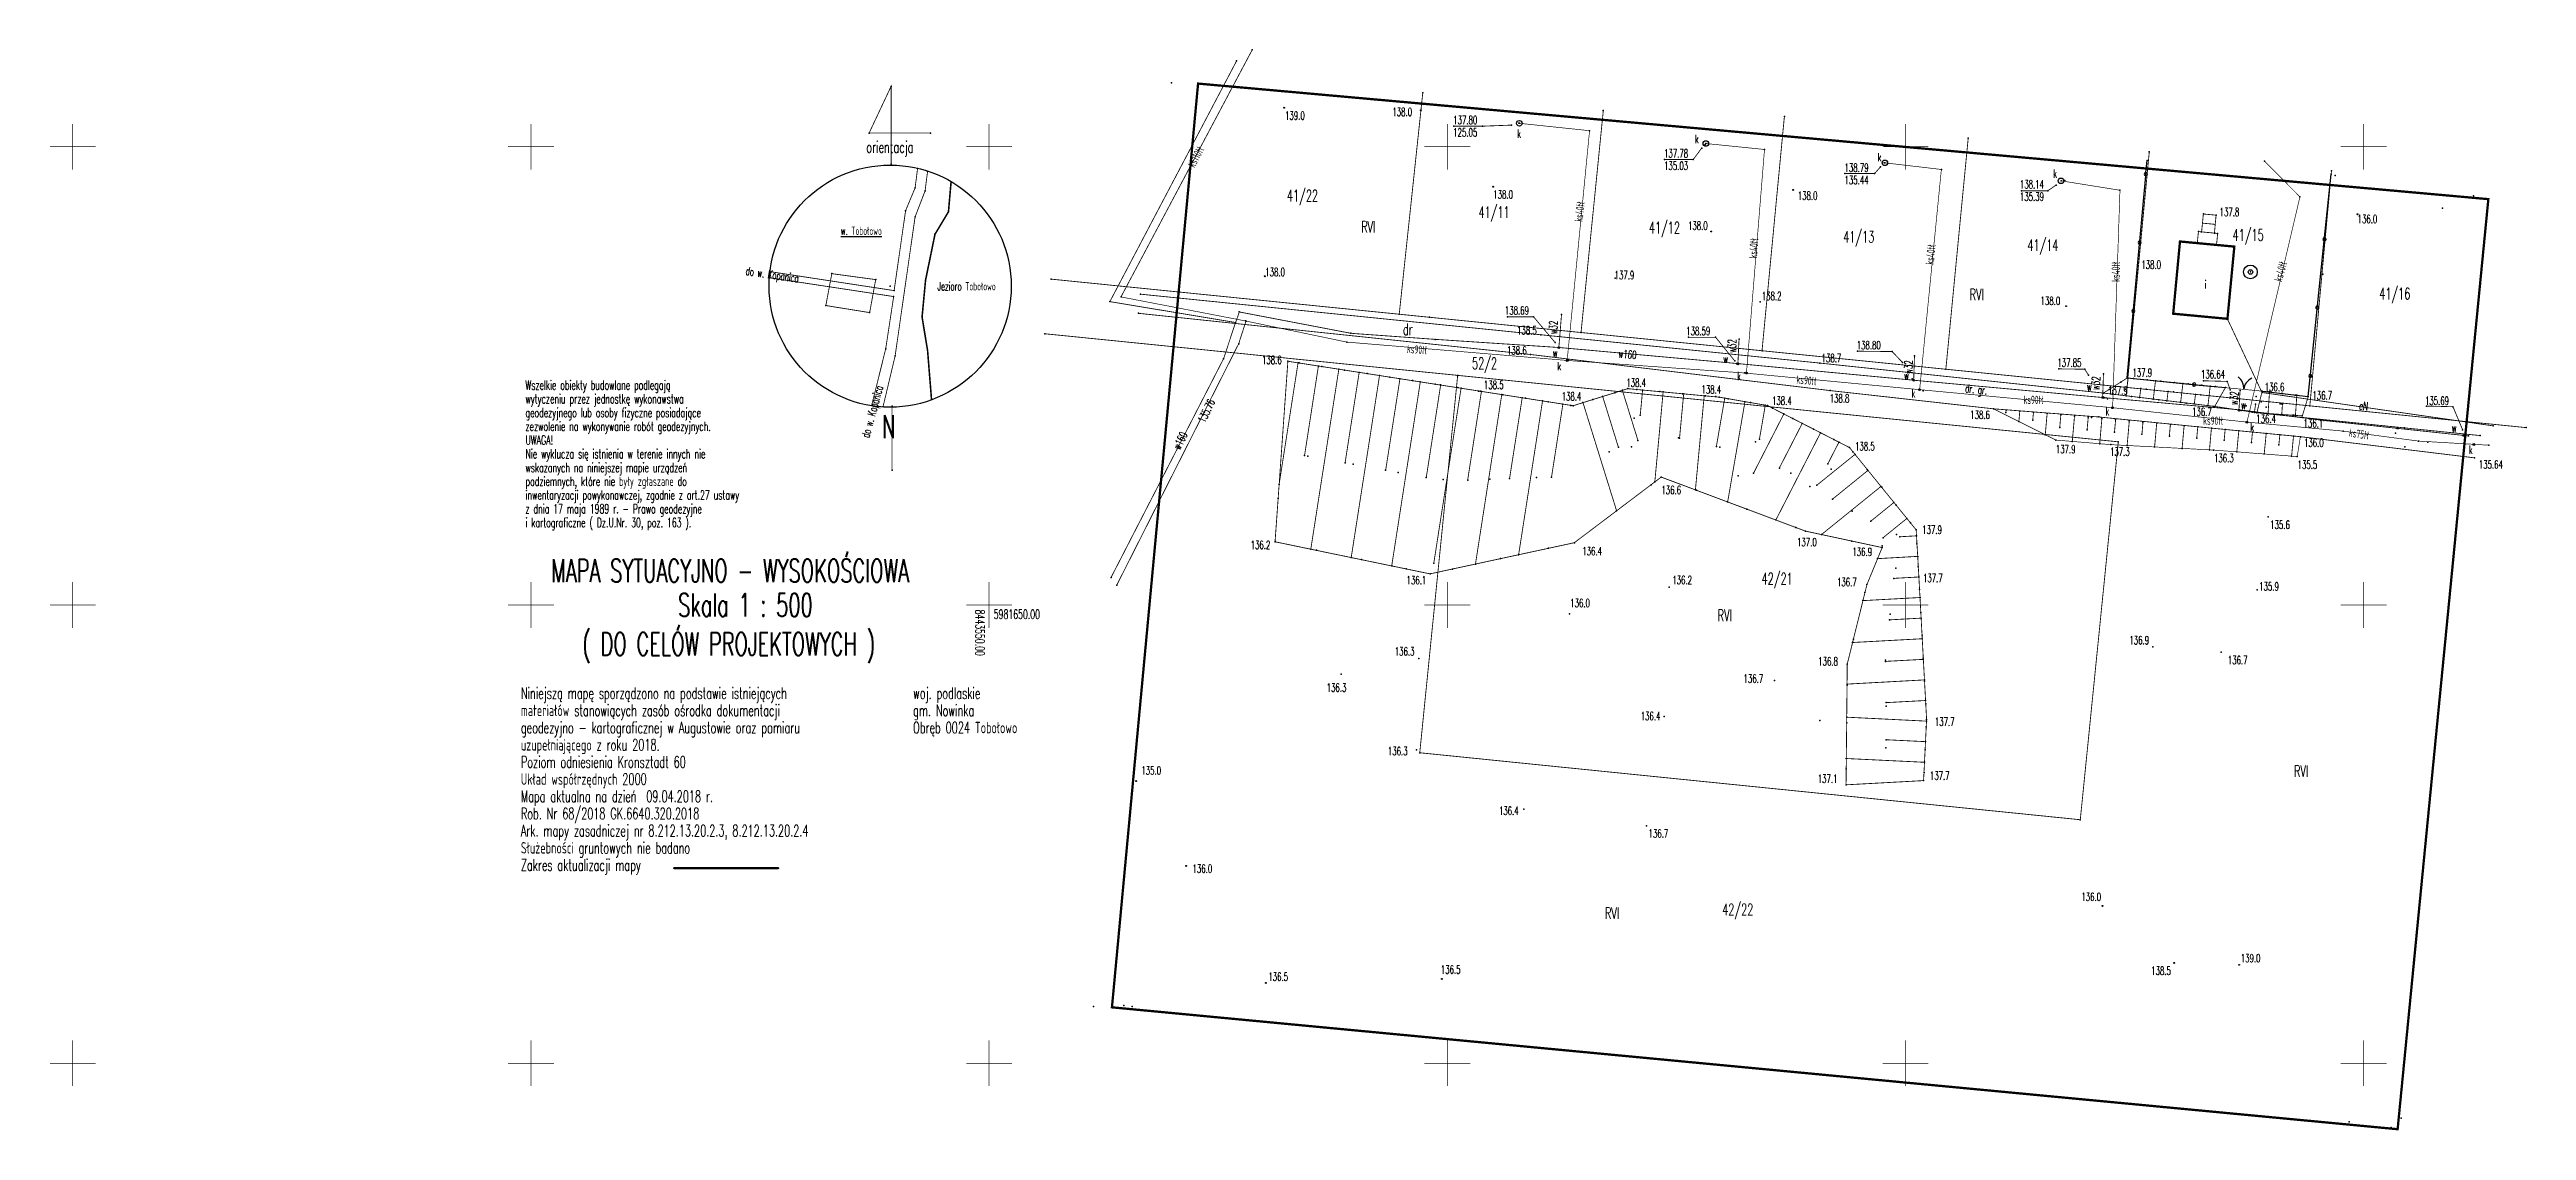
# Model space of a CAD drawing. Extents: x 8443447 to 8443718, y 5981593 to 5981711.
import ezdxf

# ---------------------------------------------------------------- set-up
doc = ezdxf.new("R2010")
doc.units = 0
doc.header["$MEASUREMENT"] = 0
for name, pattern in [('GAG', [2.5, 1.5, -0.5, 0, -0.5]), ('GUZ', [1.5, 1, -0.5]), ('WRU', [1.5, 1, -0.5]), ('WSQ', [1.75, 1.25, -0.5])]:
    doc.linetypes.add(name, pattern=pattern)
doc.layers.get('0').update_dxf_attribs({"linetype": 'CONTINUOUS'})
for name, color, linetype in [('budynek', 7, 'CONTINUOUS'), ('droga', 7, 'WRU'), ('DZIALKI', 96, 'CONTINUOUS'), ('kanalizacja', 36, 'CONTINUOUS'), ('nr_dzialki', 96, 'CONTINUOUS'), ('ogrodzenie', 7, 'CONTINUOUS'), ('opis_mapy', 7, 'CONTINUOUS'), ('opisy', 7, 'CONTINUOUS'), ('pikiety_m_zas', 7, 'CONTINUOUS'), ('prad', 1, 'CONTINUOUS'), ('ramka', 7, 'CONTINUOUS'), ('schodki', 7, 'CONTINUOUS'), ('siatka', 1, 'CONTINUOUS'), ('skarpa', 7, 'WSQ'), ('studnie', 7, 'CONTINUOUS'), ('uzytki', 96, 'GUZ'), ('woda', 5, 'CONTINUOUS'), ('wys_pomiar', 7, 'CONTINUOUS'), ('zakres', 1, 'GAG')]:
    doc.layers.add(name, color=color, linetype=linetype)
doc.styles.get("Standard").update_dxf_attribs({"font": 'simplex.shx', "width": 0.85})

# ---------------------------------------------------------------- blocks, each defined once
blk = doc.blocks.new('WLZ')
at = {"color": 0, "linetype": 'Continuous'}
blk.add_circle((0, 0), 0.6, dxfattribs=at)
blk = doc.blocks.new('RTPW01')
at = {"color": 0, "linetype": 'Continuous'}
blk.add_circle((0, 0), 0.1, dxfattribs=at)
blk = doc.blocks.new('UAR')
at = {"color": 0, "linetype": 'Continuous'}
blk.add_circle((0, 0), 0.2, dxfattribs=at)
blk = doc.blocks.new('WSP')
at = {"color": 0, "linetype": 'Continuous'}
blk.add_circle((0, 0), 0.1, dxfattribs=at)
blk = doc.blocks.new('STD')
at = {"color": 0, "linetype": 'Continuous'}
for radius in [1.5, 0.5]:
    blk.add_circle((0, 0), radius, dxfattribs=at)
blk = doc.blocks.new('KTOK02_500')
at = {"color": 0, "linetype": 'Continuous'}
for centre, start, end in [((-3, 0), 0, 60.0184), ((3, 0), 119.9816, 180)]:
    blk.add_arc(centre, 3, start, end, dxfattribs=at)

msp = doc.modelspace()

# ---------------------------------------------------------------- linework, layer by layer
for p in [(8443578.7, 5981710.57), (8443577.01, 5981709.39), (8443539.3, 5981706.6), (8443569.9, 5981707), (8443572.8, 5981706.9), (8443597.32, 5981705.88), (8443582.19, 5981704.27), (8443597.12, 5981703.99), (8443600.71, 5981702.25), (8443603.83, 5981702.25), (8443607, 5981702.37), (8443607.81, 5981702.57), (8443615.52, 5981701.76), (8443617.02, 5981703.95), (8443636.78, 5981703.3), (8443536.9, 5981701.5), (8443543.6, 5981701.5), (8443627.76, 5981699.87), (8443628.15, 5981700.27), (8443634.61, 5981699.71), (8443656.84, 5981700.94), (8443676.6, 5981699.46), (8443539.3, 5981698.1), (8443542.19, 5981697.64), (8443543.28, 5981697.32), (8443623.7, 5981698.62), (8443626.84, 5981698.62), (8443643.39, 5981697.08), (8443646.63, 5981697.08), (8443647.28, 5981697.83), (8443647.66, 5981698.26), (8443653.91, 5981697.53), (8443676.36, 5981698.5), (8443689.19, 5981698.43), (8443696.44, 5981697), (8443696.48, 5981697.38), (8443696.87, 5981696.88), (8443541.92, 5981695.52), (8443543.01, 5981695.19), (8443545.84, 5981696.12), (8443605, 5981695.64), (8443637.75, 5981695.3), (8443662.67, 5981695.2), (8443665.52, 5981695.2), (8443666.44, 5981695.83), (8443667.4, 5981696.33), (8443673.4, 5981695.26), (8443693.04, 5981694.54), (8443703.9, 5981695.2), (8443711.98, 5981694.65), (8443713.6, 5981694.29), (8443540.88, 5981693.02), (8443541.92, 5981692.36), (8443545.56, 5981692.91), (8443682.5, 5981692.67), (8443683.89, 5981692.54), (8443708.6, 5981693.3), (8443544.09, 5981690.46), (8443628.8, 5981690.76), (8443679.95, 5981689.67), (8443680.23, 5981689.64), (8443681.7, 5981689.5), (8443681.84, 5981689.49), (8443681.96, 5981690.75), (8443682.31, 5981690.71), (8443683.71, 5981690.58), (8443683.94, 5981689.29), (8443684.03, 5981690.55), (8443684.06, 5981690.55), (8443685.88, 5981689.11), (8443526.02, 5981685.72), (8443526.08, 5981686.38), (8443532.83, 5981686.16), (8443556.78, 5981685.56), (8443580.07, 5981685.88), (8443618.31, 5981685.66, 137.91), (8443675.38, 5981687.39, 137.96), (8443695.55, 5981686.09), (8443537.62, 5981685.51), (8443539.2, 5981684.8), (8443539.58, 5981683.66), (8443539.63, 5981684.31), (8443543.06, 5981685.45), (8443563.16, 5981683.11), (8443563.18, 5981683.12), (8443564.39, 5981683.63), (8443564.39, 5981683.62), (8443566.52, 5981683.92), (8443634.13, 5981683.08, 138.2), (8443532.18, 5981682.68), (8443536.96, 5981681.91), (8443542.68, 5981681.42), (8443566.31, 5981681.83), (8443576.89, 5981680.83), (8443576.9, 5981680.83), (8443577.3, 5981681.98), (8443577.96, 5981681), (8443578.03, 5981680.99), (8443594.75, 5981681.74), (8443598.05, 5981681.4), (8443606.57, 5981681.44), (8443609.42, 5981681.44), (8443612.46, 5981681.7), (8443667.52, 5981682.61), (8443679.21, 5981681.79), (8443685.13, 5981681.23), (8443685.15, 5981681.17), (8443538.71, 5981677.94), (8443543.28, 5981677.78), (8443556.09, 5981679.6), (8443577.23, 5981678.51), (8443589.04, 5981678.69), (8443589.48, 5981679.65), (8443598.67, 5981678.99), (8443610.21, 5981679.49, 138.47), (8443611.77, 5981678.63), (8443612.2, 5981678.1), (8443612.2, 5981678.1), (8443614.59, 5981679.74), (8443626.32, 5981679.22), (8443629.28, 5981679.22), (8443631.83, 5981679), (8443634.34, 5981677.75), (8443644.75, 5981677.7), (8443648.54, 5981677.66), (8443539.74, 5981677.18), (8443575.58, 5981676.87), (8443582.6, 5981676.6), (8443582.6, 5981676.6, 138.62), (8443583.71, 5981676.43), (8443583.84, 5981676.41), (8443585.93, 5981676.08), (8443586.31, 5981676.02), (8443588.16, 5981675.74), (8443588.78, 5981675.64), (8443590.38, 5981675.39), (8443591.25, 5981675.25), (8443592.6, 5981675.04), (8443593.72, 5981674.87), (8443601.12, 5981675.06), (8443601.13, 5981675.06), (8443609.07, 5981677.34, 138.59), (8443613.08, 5981676.72), (8443613.19, 5981676.68), (8443631.36, 5981676.64), (8443631.55, 5981676.36), (8443631.63, 5981676.36), (8443632.41, 5981675.32), (8443632.64, 5981675.31), (8443640.66, 5981676.4, 138.72), (8443649.66, 5981676.48), (8443650.98, 5981677.21), (8443654.4, 5981675.73), (8443666.72, 5981675.77), (8443669.55, 5981675.73), (8443669.98, 5981675.08), (8443671.6, 5981675.22), (8443674.2, 5981674.78, 137.9), (8443674.3, 5981674.77, 137.78), (8443674.86, 5981674.71, 137.72), (8443543.71, 5981672.44), (8443594.83, 5981674.7), (8443596.19, 5981674.49), (8443597.05, 5981674.35), (8443598.66, 5981674.1), (8443599.27, 5981674.01), (8443601.13, 5981673.72), (8443601.5, 5981673.66), (8443603.41, 5981673.33, 138.52), (8443603.6, 5981673.33), (8443603.72, 5981673.31), (8443605.94, 5981672.97), (8443606.07, 5981672.95), (8443608.17, 5981672.62), (8443608.54, 5981672.56), (8443610.39, 5981672.28), (8443611.01, 5981672.18), (8443614.8, 5981672.09, 138.39), (8443615.87, 5981672.42, 138.39), (8443616.95, 5981672.76, 138.39), (8443618.26, 5981673.17, 138.38), (8443619.1, 5981673.43, 138.38), (8443619.69, 5981673.61, 138.38), (8443620.69, 5981673.52), (8443621.31, 5981673.46), (8443623.18, 5981673.29), (8443623.55, 5981673.25), (8443625.67, 5981673.05), (8443625.79, 5981673.04), (8443628.03, 5981672.83), (8443628.16, 5981672.82), (8443629.29, 5981672.74, 138.36), (8443629.67, 5981672.68), (8443630.27, 5981672.58), (8443630.64, 5981672.51), (8443632.48, 5981672.19), (8443633.1, 5981672.09), (8443641.78, 5981673.4, 138.79), (8443650.71, 5981674.69), (8443651.94, 5981673.38), (8443671.51, 5981672.63), (8443671.6, 5981673.13, 137.87), (8443671.76, 5981672.62), (8443672.23, 5981673.53, 137.78), (8443672.56, 5981673.01, 137.68), (8443672.57, 5981673.01, 137.68), (8443672.62, 5981673.41, 137.73), (8443673.5, 5981674.33, 137.79), (8443673.99, 5981673.56, 137.64), (8443674.06, 5981672.83, 137.54), (8443674.17, 5981673.74), (8443674.67, 5981672.76, 137.48), (8443675.55, 5981672.65, 137.39), (8443675.67, 5981673.64, 137.5), (8443676.26, 5981673.57, 137.44), (8443676.36, 5981674.57, 137.54), (8443677.04, 5981672.47, 137.25), (8443677.28, 5981674.47, 137.43), (8443677.65, 5981672.4, 137.19), (8443677.85, 5981674.42, 137.36), (8443678.53, 5981672.29, 137.11), (8443678.65, 5981673.31, 137.18), (8443679.24, 5981673.25, 137.12), (8443679.34, 5981674.27, 137.19), (8443680.02, 5981672.12, 136.97), (8443680.27, 5981674.18, 137.08), (8443680.63, 5981672.04, 136.91), (8443680.83, 5981674.12, 137.01), (8443681.64, 5981672.98, 136.86), (8443682.22, 5981672.92, 136.8), (8443682.33, 5981673.98, 136.83), (8443682.53, 5981674.47), (8443683.25, 5981673.89, 136.72), (8443683.82, 5981673.83, 136.66), (8443684.9, 5981673.72, 136.63), (8443685.11, 5981674.4), (8443685.43, 5981673.49), (8443686.5, 5981673.41), (8443688.28, 5981672.76, 136.5), (8443688.82, 5981672.18, 136.41), (8443688.9, 5981673.19), (8443688.92, 5981673.34, 136.6), (8443689.55, 5981673.27, 136.51), (8443689.67, 5981673.25, 136.51), (8443689.72, 5981673.25, 136.51), (8443691.04, 5981673.09, 136.53), (8443691.15, 5981673.07, 136.53), (8443692.53, 5981672.91, 136.55), (8443692.64, 5981672.89, 136.55), (8443692.7, 5981672.89, 136.55), (8443693.94, 5981672.74, 136.66), (8443537.18, 5981671.79), (8443538.43, 5981671.68), (8443539.4, 5981671.7), (8443612.61, 5981671.93), (8443613.48, 5981671.79), (8443613.73, 5981671.75, 138.4), (8443620.4, 5981670.38, 136.53), (8443621.05, 5981670.71, 136.54), (8443634.7, 5981671.81), (8443634.92, 5981671.77, 138.44), (8443635.5, 5981671.48, 138.44), (8443636.72, 5981670.85, 138.45), (8443637.72, 5981670.34, 138.46), (8443638.73, 5981669.82, 138.47), (8443659.6, 5981671.41, 138.59), (8443660.95, 5981671.01, 138.36), (8443660.97, 5981671.28), (8443662.37, 5981670.02, 138.21), (8443662.47, 5981671.15), (8443663.88, 5981670.16, 138.06), (8443663.96, 5981671.02), (8443665.45, 5981670.89), (8443666.83, 5981669.37, 137.76), (8443666.95, 5981670.76), (8443668.44, 5981670.62), (8443669.94, 5981670.49), (8443670.29, 5981670.46), (8443671.09, 5981670.52, 137.85), (8443671.43, 5981670.36), (8443672.93, 5981670.23), (8443674.42, 5981670.09), (8443675.91, 5981669.96), (8443677.41, 5981669.83), (8443678.9, 5981669.7), (8443680.4, 5981669.56), (8443681.51, 5981671.94, 136.82), (8443681.89, 5981669.43), (8443683, 5981671.76, 136.68), (8443683.61, 5981671.68, 136.62), (8443683.74, 5981671.67, 136.71), (8443686.38, 5981671.3), (8443686.39, 5981671.32), (8443686.46, 5981671.3), (8443686.63, 5981671.24, 136.57), (8443687.18, 5981671.74, 136.48), (8443687.81, 5981671.06, 136.35), (8443688.07, 5981671.02, 136.32), (8443688.2, 5981671.91, 136.41), (8443688.34, 5981670.98, 136.39), (8443689.35, 5981671.6, 136.32), (8443689.38, 5981670.91, 136.24), (8443689.56, 5981670.9, 136.23), (8443690.9, 5981671.95, 136.34), (8443691.02, 5981671.94, 136.34), (8443691.06, 5981670.8, 136.14), (8443691.13, 5981671.93, 136.34), (8443692.26, 5981670.71, 136.08), (8443692.38, 5981670.71, 136.07), (8443692.55, 5981670.69, 136.06), (8443693.3, 5981670.64, 136.12), (8443694.12, 5981671.74), (8443695.63, 5981670.14), (8443704.44, 5981669.33), (8443706.84, 5981671.71), (8443709.74, 5981671.64), (8443714.12, 5981669.55), (8443717.71, 5981669.36), (8443617.65, 5981666.72, 137.46), (8443618.66, 5981667.24, 137.47), (8443620.1, 5981667.25, 137.37), (8443620.8, 5981667.96, 137.43), (8443625.22, 5981668.24, 136.64), (8443625.34, 5981668.21, 136.65), (8443629.36, 5981667.31, 136.73), (8443629.72, 5981667.21, 136.74), (8443633.61, 5981667.79, 137.84), (8443634.06, 5981668.11, 136.83), (8443639.95, 5981669.2, 138.47), (8443640.73, 5981668.8, 138.48), (8443642.17, 5981668.06, 138.49), (8443642.73, 5981667.77, 138.49), (8443643.89, 5981667.18, 138.5), (8443644.25, 5981666.73, 138.47), (8443665.25, 5981668.58, 137.91), (8443666.42, 5981668, 137.89), (8443668.2, 5981667.85, 137.63), (8443669.81, 5981669.11, 137.49), (8443671.19, 5981667.6, 137.36), (8443672.42, 5981667.5, 137.35), (8443672.8, 5981668.85, 137.22), (8443673.22, 5981667.81), (8443674.18, 5981667.4, 137.09), (8443675.8, 5981668.64, 136.95), (8443677.18, 5981667.25, 136.81), (8443678.79, 5981668.43, 136.68), (8443680.18, 5981667.09, 136.54), (8443681.78, 5981668.22, 136.4), (8443683.17, 5981666.93, 136.27), (8443683.38, 5981669.3), (8443683.41, 5981669.3, 136.66), (8443683.62, 5981666.91, 136.33), (8443684.77, 5981667.99, 136.3), (8443684.88, 5981669.16, 136.47), (8443686.15, 5981666.71, 136), (8443686.37, 5981669.01, 136.37), (8443687.75, 5981667.73, 136.07), (8443687.86, 5981668.87, 136.27), (8443689.36, 5981668.73, 136.17), (8443690.74, 5981667.47, 135.84), (8443690.85, 5981668.58, 136.07), (8443692.34, 5981668.44, 135.98), (8443693.09, 5981668.37, 136.03), (8443697.75, 5981668.98), (8443703.47, 5981668.75), (8443703.64, 5981669.26), (8443703.76, 5981669.26), (8443704.48, 5981667.28), (8443705.99, 5981667.89), (8443707, 5981667.78), (8443710.79, 5981669.13), (8443711.44, 5981668.45), (8443712.71, 5981668.49), (8443713.65, 5981667.44), (8443539.4, 5981664.7), (8443584.42, 5981666.32), (8443584.78, 5981666.25), (8443588.84, 5981665.51), (8443589.71, 5981665.36), (8443593.27, 5981664.71), (8443594.63, 5981664.47), (8443597.7, 5981663.91), (8443609.72, 5981663.91, 136.32), (8443611.37, 5981663.96, 136.35), (8443623.34, 5981663.96, 136.61), (8443631.72, 5981664.1, 136.8), (8443633.42, 5981664.4, 137.39), (8443636.23, 5981664.95, 137.66), (8443637.49, 5981664.39, 137.68), (8443641.53, 5981665.42, 138.1), (8443641.9, 5981664.83, 138.05), (8443644.49, 5981666.44, 138.44), (8443645.82, 5981664.79, 138.33), (8443645.9, 5981664.69, 138.32), (8443689.14, 5981666.48, 135.74), (8443692.13, 5981666.24, 135.48), (8443692.74, 5981666.2, 135.52), (8443712.1, 5981666.06), (8443581.54, 5981661.64), (8443581.64, 5981663.14), (8443599.56, 5981663.68), (8443602.22, 5981663.64, 136.19), (8443604.63, 5981663.72, 136.23), (8443606.79, 5981663.8, 136.27), (8443622.23, 5981663.13, 136.59), (8443622.64, 5981663.43, 136.59), (8443627.07, 5981662.56, 136.7), (8443627.19, 5981662.52, 136.7), (8443630.59, 5981661.25, 136.78), (8443639.54, 5981662.92, 137.64), (8443640.32, 5981663.07, 137.71), (8443642.03, 5981661.55, 137.64), (8443647.32, 5981662.94, 138.19), (8443647.4, 5981662.85, 138.19), (8443648.73, 5981661.19, 138.07), (8443618.47, 5981660.29, 136.51), (8443632.67, 5981660.47, 136.83), (8443635.85, 5981659.28, 136.91), (8443644.19, 5981660.25, 137.57), (8443646.2, 5981659.14, 137.49), (8443648.97, 5981660.9, 138.05), (8443650.15, 5981659.45, 137.94), (8443650.54, 5981658.96, 137.91), (8443689.57, 5981659.64, 135.58), (8443581.2, 5981656.92, 136.15), (8443581.2, 5981656.9), (8443585.1, 5981656.09), (8443585.71, 5981655.97), (8443611.05, 5981656.2, 136.36), (8443613.86, 5981656.8, 136.41), (8443638.02, 5981658.47, 136.96), (8443639.1, 5981658.06, 136.98), (8443640.83, 5981657.69, 136.96), (8443644.13, 5981656.98, 136.91), (8443647.45, 5981656.27, 136.86), (8443647.46, 5981656.46, 137.02), (8443647.56, 5981657.35, 137.19), (8443649, 5981657.71, 137.42), (8443649.38, 5981657.45, 137.61), (8443651.16, 5981658.2, 137.85), (8443651.2, 5981657.55, 137.83), (8443651.25, 5981656.68, 137.8), (8443589.51, 5981655.18), (8443590.62, 5981654.95), (8443593.93, 5981654.27), (8443595.52, 5981653.94), (8443598.11, 5981653.4, 136.14), (8443598.52, 5981654.55, 136.14), (8443600.58, 5981653.93, 136.18), (8443603.07, 5981654.47, 136.23), (8443605.81, 5981655.07, 136.27), (8443607.78, 5981655.49, 136.31), (8443646.95, 5981655.06, 136.81), (8443648.93, 5981654.04, 137.23), (8443651.33, 5981655.31, 137.75), (8443651.39, 5981654.18, 137.71), (8443563.31, 5981653.02), (8443563.92, 5981652.16), (8443624.21, 5981651.94, 136.22), (8443645.35, 5981650.48, 136.71), (8443645.57, 5981651.37, 136.7), (8443645.79, 5981652.24, 136.69), (8443648.73, 5981652.91, 137.19), (8443651.45, 5981653.06, 137.66), (8443651.46, 5981653.03, 137.66), (8443651.53, 5981651.69, 137.66), (8443651.58, 5981650.82, 137.66), (8443688.39, 5981651.66, 135.89), (8443613.32, 5981649.03, 135.99), (8443648.24, 5981648.38, 137.2), (8443648.31, 5981649.01, 137.2), (8443651.66, 5981649.19, 137.66), (8443651.7, 5981648.57, 137.66), (8443644.23, 5981645.91, 136.77), (8443644.32, 5981646.29, 136.76), (8443651.8, 5981646.7, 137.67), (8443651.82, 5981646.32, 137.67), (8443677, 5981645.43, 136.9), (8443588.41, 5981642.46, 136.35), (8443596.89, 5981644.16, 136.32), (8443643.64, 5981643.56, 136.79), (8443647.8, 5981643.85, 137.23), (8443647.81, 5981643.98, 137.23), (8443651.93, 5981644.2, 137.67), (8443651.94, 5981644.07, 137.67), (8443684.43, 5981644.85, 136.69), (8443635.69, 5981641.76, 136.69), (8443643.62, 5981641.37, 136.84), (8443643.62, 5981641.24, 136.84), (8443652.06, 5981641.83, 137.67), (8443652.07, 5981641.7, 137.67), (8443652.19, 5981639.58, 137.67), (8443623.66, 5981637.82, 136.4), (8443640.65, 5981637.4, 136.67), (8443643.58, 5981637.13, 136.93), (8443643.59, 5981637.76, 136.92), (8443647.89, 5981639.35, 137.28), (8443647.9, 5981638.97, 137.28), (8443652.21, 5981639.21, 137.67), (8443652.29, 5981637.33, 137.67), (8443652.3, 5981637.51, 137.67), (8443596.65, 5981634.21, 136.31), (8443647.85, 5981634.42, 137.34), (8443647.87, 5981635.3, 137.32), (8443652.14, 5981634.21, 137.69), (8443652.18, 5981635.09, 137.69), (8443652.26, 5981636.71, 137.68), (8443596.99, 5981633.88), (8443643.53, 5981632.13, 137.03), (8443643.54, 5981633.25, 137.01), (8443652.02, 5981631.72, 137.71), (8443652.07, 5981632.84, 137.7), (8443643.51, 5981630.38, 137.07), (8443651.97, 5981630.84, 137.71), (8443608.35, 5981627.74, 136.35), (8443669.07, 5981626.57), (8443621.72, 5981625.91, 136.66), (8443515.6, 5981621.3), (8443527, 5981621.3), (8443561.4, 5981606.2), (8443563.4, 5981606.1), (8443564.7, 5981606.3), (8443565.6, 5981606.2), (8443704.1, 5981594), (8443698.4, 5981593.6), (8443703, 5981593), (8443703.7, 5981592.8)]:
    msp.add_point(p)
at = {"layer": 'budynek', "linetype": 'Continuous', "const_width": 0.25}
msp.add_lwpolyline([(8443685.88, 5981689.11), (8443679.95, 5981689.67), (8443679.21, 5981681.79), (8443685.13, 5981681.23)], close=True, dxfattribs=at)
at = {"layer": 'droga', "linetype": 'WRU', "const_width": 0.09}
for points in [[(8443640.66, 5981676.4), (8443610.21, 5981679.49), (8443566.52, 5981683.92)], [(8443609.07, 5981677.34), (8443566.31, 5981681.83)], [(8443609.07, 5981677.34), (8443641.78, 5981673.4), (8443659.6, 5981671.41), (8443671.09, 5981670.52), (8443683.41, 5981669.3), (8443693.09, 5981668.37)], [(8443640.66, 5981676.4), (8443671.6, 5981673.13), (8443683.74, 5981671.67), (8443686.63, 5981671.24), (8443688.34, 5981670.98), (8443704.44, 5981669.33), (8443712.71, 5981668.49)], [(8443683.41, 5981669.3), (8443693.09, 5981668.37), (8443712.1, 5981666.06)]]:
    msp.add_lwpolyline(points, dxfattribs=at)
at = {"layer": 'droga', "linetype": 'Continuous', "const_width": 0.09}
for points in [[(8443674.06, 5981672.83), (8443674.3, 5981674.77)], [(8443672.57, 5981673.01), (8443672.62, 5981673.41)], [(8443675.55, 5981672.65), (8443675.67, 5981673.64)], [(8443677.04, 5981672.47), (8443677.28, 5981674.47)], [(8443678.53, 5981672.29), (8443678.65, 5981673.31)], [(8443680.02, 5981672.12), (8443680.27, 5981674.18)], [(8443681.51, 5981671.94), (8443681.64, 5981672.98)], [(8443683, 5981671.76), (8443683.25, 5981673.89)], [(8443689.56, 5981670.9), (8443689.72, 5981673.25)], [(8443692.55, 5981670.69), (8443692.7, 5981672.89)], [(8443660.97, 5981671.28), (8443660.95, 5981671.01)], [(8443662.47, 5981671.15), (8443662.37, 5981670.02)], [(8443663.96, 5981671.02), (8443663.88, 5981670.16)], [(8443665.45, 5981670.89), (8443665.25, 5981668.58)], [(8443666.95, 5981670.76), (8443666.83, 5981669.37)], [(8443668.44, 5981670.62), (8443668.2, 5981667.85)], [(8443669.94, 5981670.49), (8443669.81, 5981669.11)], [(8443671.43, 5981670.36), (8443671.19, 5981667.6)], [(8443672.93, 5981670.23), (8443672.8, 5981668.85)], [(8443674.42, 5981670.09), (8443674.18, 5981667.4)], [(8443675.91, 5981669.96), (8443675.8, 5981668.64)], [(8443677.41, 5981669.83), (8443677.18, 5981667.25)], [(8443678.9, 5981669.7), (8443678.79, 5981668.43)], [(8443680.4, 5981669.56), (8443680.18, 5981667.09)], [(8443681.89, 5981669.43), (8443681.78, 5981668.22)], [(8443683.38, 5981669.3), (8443683.17, 5981666.93)], [(8443688.07, 5981671.02), (8443688.2, 5981671.91)], [(8443691.06, 5981670.8), (8443691.13, 5981671.93)], [(8443684.88, 5981669.16), (8443684.77, 5981667.99)], [(8443686.37, 5981669.01), (8443686.15, 5981666.71)], [(8443687.86, 5981668.87), (8443687.75, 5981667.73)], [(8443689.36, 5981668.73), (8443689.14, 5981666.48)], [(8443690.85, 5981668.58), (8443690.74, 5981667.47)], [(8443692.34, 5981668.44), (8443692.13, 5981666.24)]]:
    msp.add_lwpolyline(points, dxfattribs=at)
at = {"layer": 'DZIALKI', "linetype": 'Continuous', "const_width": 0.09}
for points in [[(8443594.75, 5981681.74), (8443597.32, 5981705.88)], [(8443614.59, 5981679.74), (8443617.02, 5981703.95)], [(8443634.34, 5981677.75), (8443636.78, 5981703.3)], [(8443654.4, 5981675.73), (8443656.84, 5981700.94)], [(8443674.17, 5981673.74), (8443676.6, 5981699.46)], [(8443694.12, 5981671.74), (8443696.48, 5981697.38)], [(8443717.71, 5981669.36), (8443598.05, 5981681.4), (8443556.78, 5981685.56)], [(8443556.09, 5981679.6), (8443601.13, 5981675.06)], [(8443601.13, 5981675.06), (8443673.22, 5981667.81), (8443669.07, 5981626.57), (8443596.99, 5981633.88)], [(8443601.13, 5981675.06), (8443596.99, 5981633.88)]]:
    msp.add_lwpolyline(points, dxfattribs=at)
at = {"layer": 'kanalizacja', "linetype": 'Continuous'}
for points, const_width in [([(8443564.39, 5981683.63), (8443578.7, 5981710.57)], 0.09), ([(8443600.71, 5981702.25), (8443603.83, 5981702.25), (8443607, 5981702.37)], 0.09), ([(8443613.08, 5981676.72), (8443615.52, 5981701.76), (8443607.81, 5981702.57)], 0.07), ([(8443623.7, 5981698.62), (8443626.84, 5981698.62), (8443627.76, 5981699.87)], 0.09), ([(8443632.64, 5981675.31), (8443634.61, 5981699.71), (8443628.21, 5981700.36)], 0.07), ([(8443643.39, 5981697.08), (8443646.63, 5981697.08), (8443647.28, 5981697.83)], 0.09), ([(8443651.54, 5981673.5), (8443653.91, 5981697.53), (8443647.66, 5981698.26)], 0.07), ([(8443687.26, 5981669.96), (8443693.04, 5981694.54), (8443689.19, 5981698.43)], 0.07), ([(8443662.67, 5981695.2), (8443665.52, 5981695.2), (8443666.44, 5981695.83)], 0.09), ([(8443672.6, 5981671.53), (8443673.4, 5981695.26), (8443666.97, 5981696.29)], 0.07), ([(8443564.39, 5981683.62), (8443577.96, 5981681), (8443589.04, 5981678.69), (8443613.19, 5981676.68), (8443632.41, 5981675.32), (8443651.54, 5981673.5), (8443672.6, 5981671.53), (8443687.26, 5981669.96), (8443697.75, 5981668.98), (8443705.99, 5981667.89), (8443713.65, 5981667.44)], 0.07), ([(8443578.03, 5981680.99), (8443577.23, 5981678.51), (8443563.92, 5981652.16)], 0.09)]:
    msp.add_lwpolyline(points, dxfattribs=dict(at, const_width=const_width))
at = {"layer": 'kanalizacja', "color": 7}
for p in [(8443607.86, 5981702.57), (8443628.21, 5981700.36), (8443647.75, 5981698.25), (8443666.97, 5981696.29), (8443613.2, 5981676.78), (8443632.62, 5981675.37)]:
    msp.add_point(p, dxfattribs=at)
at = {"layer": 'ogrodzenie', "linetype": 'Continuous'}
for points in [[(8443674.2, 5981674.78), (8443674.85, 5981681.9), (8443674.85, 5981681.9, 1), (8443674.88, 5981682.25, 1), (8443674.85, 5981681.9), (8443674.88, 5981682.25), (8443675.53, 5981689.37), (8443675.53, 5981689.37, 1), (8443675.56, 5981689.72, 1), (8443675.53, 5981689.37), (8443675.56, 5981689.72), (8443676.21, 5981696.84), (8443676.21, 5981696.84, 1), (8443676.24, 5981697.19, 1), (8443676.21, 5981696.84), (8443676.24, 5981697.19), (8443676.36, 5981698.5)], [(8443688.92, 5981673.34), (8443693.94, 5981672.74), (8443693.94, 5981672.74), (8443694.15, 5981674.82), (8443694.15, 5981674.82, 1), (8443694.19, 5981675.17, 1), (8443694.15, 5981674.82), (8443694.19, 5981675.17), (8443694.92, 5981682.28), (8443694.92, 5981682.28, 1), (8443694.96, 5981682.63, 1), (8443694.92, 5981682.28), (8443694.96, 5981682.63), (8443695.7, 5981689.74), (8443695.7, 5981689.74, 1), (8443695.73, 5981690.09, 1), (8443695.7, 5981689.74), (8443695.73, 5981690.09), (8443696.44, 5981697)], [(8443674.2, 5981674.78), (8443681.32, 5981674.08), (8443681.32, 5981674.08, 1), (8443681.66, 5981674.04, 1), (8443681.32, 5981674.08), (8443681.66, 5981674.04), (8443684.9, 5981673.72)]]:
    msp.add_lwpolyline(points, format="xyb", dxfattribs=at)
at = {"layer": 'ogrodzenie', "linetype": 'Continuous', "const_width": 0.07}
msp.add_lwpolyline([(8443684.9, 5981673.72), (8443688.92, 5981673.34)], dxfattribs=at)
at = {"layer": 'opis_mapy', "linetype": 'Continuous', "const_width": 0.09}
for points in [[(8443539.3, 5981698.1), (8443539.3, 5981706.6), (8443536.9, 5981701.5), (8443543.6, 5981701.5)], [(8443542.19, 5981697.64), (8443541.92, 5981695.52), (8443540.88, 5981693.02), (8443539.63, 5981684.31), (8443526.08, 5981686.38)], [(8443538.43, 5981671.68), (8443539.74, 5981677.18), (8443541.92, 5981692.36), (8443543.01, 5981695.19), (8443543.28, 5981697.32)], [(8443526.02, 5981685.72), (8443539.58, 5981683.66), (8443538.71, 5981677.94), (8443537.18, 5981671.79)], [(8443539.4, 5981671.7), (8443539.4, 5981664.7)]]:
    msp.add_lwpolyline(points, dxfattribs=at)
at = {"layer": 'opis_mapy', "color": 141, "linetype": 'Continuous', "const_width": 0.17}
for points in [[(8443542.68, 5981681.42), (8443543.06, 5981685.45), (8443544.09, 5981690.46), (8443545.56, 5981692.91), (8443545.84, 5981696.12)], [(8443542.68, 5981681.42), (8443543.28, 5981677.78), (8443543.71, 5981672.44)]]:
    msp.add_lwpolyline(points, dxfattribs=at)
at = {"layer": 'opis_mapy', "linetype": 'Continuous', "const_width": 0.09}
msp.add_lwpolyline([(8443532.83, 5981686.16), (8443532.18, 5981682.68), (8443536.96, 5981681.91), (8443537.62, 5981685.51)], close=True, dxfattribs=at)
at = {"layer": 'opis_mapy', "linetype": 'Continuous'}
msp.add_circle((8443539.2, 5981684.8), 13.21, dxfattribs=at)
at = {"layer": 'pikiety_m_zas'}
msp.add_point((8443699.33, 5981692.64), dxfattribs=at)
at = {"layer": 'prad', "linetype": 'Continuous', "const_width": 0.09}
msp.add_lwpolyline([(8443685.15, 5981681.17), (8443688.9, 5981673.19), (8443714.12, 5981669.55)], dxfattribs=at)
at = {"layer": 'schodki', "linetype": 'Continuous', "const_width": 0.09}
for points in [[(8443684.03, 5981690.55), (8443683.71, 5981690.58), (8443683.89, 5981692.54), (8443682.5, 5981692.67), (8443682.31, 5981690.71)], [(8443682.4, 5981691.67), (8443683.8, 5981691.54)], [(8443680.23, 5981689.64), (8443681.7, 5981689.5), (8443681.84, 5981689.49), (8443681.96, 5981690.75), (8443684.06, 5981690.55), (8443683.94, 5981689.29)]]:
    msp.add_lwpolyline(points, dxfattribs=at)
at = {"layer": 'siatka', "color": 2, "linetype": 'Continuous', "const_width": 0.07}
for points in [[(8443450, 5981697.5), (8443450, 5981702.5)], [(8443500, 5981697.5), (8443500, 5981702.5)], [(8443550, 5981697.5), (8443550, 5981702.5)], [(8443600, 5981697.5), (8443600, 5981702.5)], [(8443650, 5981697.5), (8443650, 5981702.5)], [(8443700, 5981697.5), (8443700, 5981702.5)], [(8443447.5, 5981700), (8443452.5, 5981700)], [(8443497.5, 5981700), (8443502.5, 5981700)], [(8443547.5, 5981700), (8443552.5, 5981700)], [(8443597.5, 5981700), (8443602.5, 5981700)], [(8443647.5, 5981700), (8443652.5, 5981700)], [(8443697.5, 5981700), (8443702.5, 5981700)], [(8443450, 5981647.5), (8443450, 5981652.5)], [(8443500, 5981647.5), (8443500, 5981652.5)], [(8443550, 5981647.5), (8443550, 5981652.5)], [(8443600, 5981647.5), (8443600, 5981652.5)], [(8443650, 5981647.5), (8443650, 5981652.5)], [(8443700, 5981647.5), (8443700, 5981652.5)], [(8443447.5, 5981650), (8443452.5, 5981650)], [(8443497.5, 5981650), (8443502.5, 5981650)], [(8443547.5, 5981650), (8443552.5, 5981650)], [(8443597.5, 5981650), (8443602.5, 5981650)], [(8443647.5, 5981650), (8443652.5, 5981650)], [(8443697.5, 5981650), (8443702.5, 5981650)], [(8443450, 5981597.5), (8443450, 5981602.5)], [(8443500, 5981597.5), (8443500, 5981602.5)], [(8443550, 5981597.5), (8443550, 5981602.5)], [(8443600, 5981597.5), (8443600, 5981602.5)], [(8443650, 5981597.5), (8443650, 5981602.5)], [(8443700, 5981597.5), (8443700, 5981602.5)], [(8443447.5, 5981600), (8443452.5, 5981600)], [(8443497.5, 5981600), (8443502.5, 5981600)], [(8443547.5, 5981600), (8443552.5, 5981600)], [(8443597.5, 5981600), (8443602.5, 5981600)], [(8443647.5, 5981600), (8443652.5, 5981600)], [(8443697.5, 5981600), (8443702.5, 5981600)]]:
    msp.add_lwpolyline(points, dxfattribs=at)
at = {"layer": 'skarpa', "linetype": 'WSQ'}
for points, const_width in [([(8443582.6, 5981676.6), (8443613.73, 5981671.75), (8443619.69, 5981673.61), (8443629.67, 5981672.68), (8443634.92, 5981671.77), (8443643.89, 5981667.18), (8443651.16, 5981658.2), (8443651.46, 5981653.03), (8443652.3, 5981637.51), (8443651.97, 5981630.84), (8443643.51, 5981630.38), (8443643.64, 5981643.56), (8443645.79, 5981652.24), (8443647.45, 5981656.27), (8443639.1, 5981658.06), (8443623.34, 5981663.96), (8443613.86, 5981656.8), (8443598.11, 5981653.4), (8443581.2, 5981656.9)], 0.09), ([(8443671.6, 5981673.13), (8443674.2, 5981674.78), (8443684.9, 5981673.72), (8443683.74, 5981671.67)], 0.09), ([(8443688.92, 5981673.34), (8443693.94, 5981672.74), (8443693.3, 5981670.64), (8443688.34, 5981670.98)], 0.09), ([(8443659.6, 5981671.41), (8443666.42, 5981668), (8443672.42, 5981667.5), (8443683.62, 5981666.91), (8443692.74, 5981666.2), (8443693.09, 5981668.37), (8443683.41, 5981669.3), (8443671.09, 5981670.52)], 0.07)]:
    msp.add_lwpolyline(points, close=True, dxfattribs=dict(at, const_width=const_width))
at = {"layer": 'skarpa', "linetype": 'Continuous', "const_width": 0.09}
for points in [[(8443583.71, 5981676.43), (8443581.64, 5981663.14)], [(8443585.93, 5981676.08), (8443584.42, 5981666.32)], [(8443588.16, 5981675.74), (8443585.1, 5981656.09)], [(8443590.38, 5981675.39), (8443588.84, 5981665.51)], [(8443592.6, 5981675.04), (8443589.51, 5981655.18)], [(8443594.83, 5981674.7), (8443593.27, 5981664.71)], [(8443597.05, 5981674.35), (8443593.93, 5981654.27)], [(8443599.27, 5981674.01), (8443597.7, 5981663.91)], [(8443601.5, 5981673.66), (8443598.52, 5981654.55)], [(8443603.72, 5981673.31), (8443602.22, 5981663.64)], [(8443605.94, 5981672.97), (8443603.07, 5981654.47)], [(8443608.17, 5981672.62), (8443606.79, 5981663.8)], [(8443610.39, 5981672.28), (8443607.78, 5981655.49)], [(8443614.8, 5981672.09), (8443618.47, 5981660.29)], [(8443616.95, 5981672.76), (8443618.66, 5981667.24)], [(8443619.1, 5981673.43), (8443620.8, 5981667.96)], [(8443621.31, 5981673.46), (8443621.05, 5981670.71)], [(8443623.55, 5981673.25), (8443622.64, 5981663.43)], [(8443625.79, 5981673.04), (8443625.34, 5981668.21)], [(8443628.03, 5981672.83), (8443627.07, 5981662.56)], [(8443630.27, 5981672.58), (8443629.36, 5981667.31)], [(8443632.48, 5981672.19), (8443630.59, 5981661.25)], [(8443612.61, 5981671.93), (8443611.37, 5981663.96)], [(8443636.72, 5981670.85), (8443633.42, 5981664.4)], [(8443634.7, 5981671.81), (8443634.06, 5981668.11)], [(8443638.73, 5981669.82), (8443636.23, 5981664.95)], [(8443640.73, 5981668.8), (8443635.85, 5981659.28)], [(8443642.73, 5981667.77), (8443641.53, 5981665.42)], [(8443644.49, 5981666.44), (8443640.32, 5981663.07)], [(8443645.9, 5981664.69), (8443642.03, 5981661.55)], [(8443647.32, 5981662.94), (8443640.83, 5981657.69)], [(8443648.73, 5981661.19), (8443646.2, 5981659.14)], [(8443650.15, 5981659.45), (8443647.56, 5981657.35)], [(8443651.2, 5981657.55), (8443649.38, 5981657.45)], [(8443651.33, 5981655.31), (8443646.95, 5981655.06)], [(8443651.45, 5981653.06), (8443648.73, 5981652.91)], [(8443651.58, 5981650.82), (8443645.35, 5981650.48)], [(8443651.7, 5981648.57), (8443648.24, 5981648.38)], [(8443651.82, 5981646.32), (8443644.23, 5981645.91)], [(8443651.94, 5981644.07), (8443647.8, 5981643.85)], [(8443652.06, 5981641.83), (8443643.62, 5981641.37)], [(8443652.19, 5981639.58), (8443647.89, 5981639.35)], [(8443652.29, 5981637.33), (8443643.59, 5981637.76)], [(8443652.18, 5981635.09), (8443647.87, 5981635.3)], [(8443652.07, 5981632.84), (8443643.54, 5981633.25)]]:
    msp.add_lwpolyline(points, dxfattribs=at)
at = {"layer": 'studnie'}
for p in [(8443612.17, 5981678.09), (8443613.08, 5981676.68), (8443631.71, 5981676.32), (8443632.64, 5981675.31), (8443650.89, 5981674.53, 138.78), (8443651.54, 5981673.5, 138.79), (8443671.53, 5981672.65), (8443672.6, 5981671.53, 137.87), (8443686.39, 5981671.27), (8443687.26, 5981669.96, 136.46), (8443710.92, 5981668.49), (8443712.02, 5981667.51)]:
    msp.add_point(p, dxfattribs=at)
at = {"layer": 'woda', "linetype": 'Continuous', "const_width": 0.09}
for points in [[(8443563.18, 5981683.12), (8443577.01, 5981709.39)], [(8443563.16, 5981683.11), (8443576.89, 5981680.83), (8443575.58, 5981676.87), (8443563.31, 5981653.02)], [(8443576.9, 5981680.83), (8443577.3, 5981681.98), (8443589.48, 5981679.65), (8443598.67, 5981678.99), (8443612.2, 5981678.1), (8443631.55, 5981676.36), (8443650.89, 5981674.53), (8443671.76, 5981672.62), (8443686.46, 5981671.3), (8443695.63, 5981670.14), (8443711.44, 5981668.45)], [(8443606.57, 5981681.44), (8443609.42, 5981681.44), (8443611.77, 5981678.63)], [(8443612.17, 5981678.09), (8443612.46, 5981681.7)], [(8443626.32, 5981679.22), (8443629.28, 5981679.22), (8443631.36, 5981676.64)], [(8443631.71, 5981676.32), (8443631.83, 5981679)], [(8443644.75, 5981677.7), (8443648.54, 5981677.66), (8443649.66, 5981676.48)], [(8443650.89, 5981674.53), (8443650.98, 5981677.21)], [(8443666.72, 5981675.77), (8443669.55, 5981675.73), (8443669.98, 5981675.08)], [(8443671.51, 5981672.63), (8443671.6, 5981675.22)], [(8443682.53, 5981674.47), (8443685.11, 5981674.4), (8443685.43, 5981673.49)], [(8443686.39, 5981671.32), (8443686.5, 5981673.41)], [(8443706.84, 5981671.71), (8443709.74, 5981671.64), (8443710.79, 5981669.13)]]:
    msp.add_lwpolyline(points, dxfattribs=at)
at = {"layer": 'woda'}
for p in [(8443687.64, 5981686.34), (8443672.05, 5981672.51, 137.88)]:
    msp.add_point(p, dxfattribs=at)
at = {"layer": 'wys_pomiar'}
for p in [(8443566.04, 5981630.79), (8443571.5, 5981621.53), (8443671.5, 5981617.16), (8443679.32, 5981610.94), (8443686.41, 5981610.74), (8443580.2, 5981608.76), (8443599.4, 5981609.2)]:
    msp.add_point(p, dxfattribs=at)
at = {"layer": 'zakres', "linetype": 'GAG', "const_width": 0.25}
msp.add_lwpolyline([(8443572.8, 5981706.9), (8443563.4, 5981606.1), (8443703.7, 5981592.8), (8443713.6, 5981694.29)], close=True, dxfattribs=at)
msp.add_lwpolyline([(8443515.6, 5981621.3), (8443527, 5981621.3)], dxfattribs=at)

# ---------------------------------------------------------------- block references
at = {"linetype": 'Continuous', "xscale": 0.5, "yscale": 0.5, "zscale": 0.5}
for p in [(8443582.19, 5981704.27), (8443597.12, 5981703.99), (8443605, 5981695.64), (8443637.75, 5981695.3), (8443628.8, 5981690.76), (8443580.07, 5981685.88), (8443667.52, 5981682.61)]:
    msp.add_blockref('WSP', p, dxfattribs=at)
at = {"layer": 'kanalizacja', "color": 7, "linetype": 'Continuous', "xscale": 0.5, "yscale": 0.5, "zscale": 0.5}
for p in [(8443607.86, 5981702.57), (8443628.21, 5981700.36), (8443647.75, 5981698.25), (8443666.97, 5981696.29)]:
    msp.add_blockref('WLZ', p, dxfattribs=at)
at = {"layer": 'ogrodzenie', "linetype": 'Continuous', "xscale": 0.5, "yscale": 0.5, "zscale": 0.5, "rotation": 354.59}
msp.add_blockref('KTOK02_500', (8443686.91, 5981673.53), dxfattribs=at)
at = {"layer": 'pikiety_m_zas', "linetype": 'Continuous', "xscale": 0.5, "yscale": 0.5, "zscale": 0.5}
msp.add_blockref('RTPW01', (8443699.33, 5981692.64), dxfattribs=at)
at = {"layer": 'studnie', "linetype": 'Continuous', "xscale": 0.5, "yscale": 0.5, "zscale": 0.5}
for p in [(8443612.17, 5981678.09), (8443613.08, 5981676.68), (8443631.71, 5981676.32), (8443632.64, 5981675.31), (8443650.89, 5981674.53), (8443651.54, 5981673.5), (8443671.53, 5981672.65), (8443672.6, 5981671.53), (8443686.39, 5981671.27), (8443687.26, 5981669.96), (8443710.92, 5981668.49), (8443712.02, 5981667.51)]:
    msp.add_blockref('UAR', p, dxfattribs=at)
at = {"layer": 'woda', "linetype": 'Continuous', "xscale": 0.5, "yscale": 0.5, "zscale": 0.5}
msp.add_blockref('STD', (8443687.64, 5981686.34), dxfattribs=at)
at = {"layer": 'wys_pomiar', "linetype": 'Continuous', "xscale": 0.5, "yscale": 0.5, "zscale": 0.5}
for p in [(8443566.04, 5981630.79), (8443571.5, 5981621.53), (8443671.5, 5981617.16), (8443679.32, 5981610.94), (8443686.41, 5981610.74), (8443580.2, 5981608.76), (8443599.4, 5981609.2)]:
    msp.add_blockref('WSP', p, dxfattribs=at)

# ---------------------------------------------------------------- texts
at = {"layer": 'budynek', "width": 0.62}
msp.add_text('i', height=0.9, dxfattribs=at).set_placement((8443682.65, 5981684.53))
at = {"layer": 'kanalizacja', "width": 0.62}
for s, p in [('137.80', (8443600.64, 5981702.47)), ('125.05', (8443600.64, 5981701.12)), ('137.78', (8443623.65, 5981698.83)), ('135.03', (8443623.65, 5981697.48)), ('138.79', (8443643.34, 5981697.27)), ('135.44', (8443643.34, 5981695.92)), ('138.14', (8443662.48, 5981695.46)), ('135.39', (8443662.48, 5981694.11)), ('ks90tł', (8443662.87, 5981671.94)), ('ks90tł', (8443682.48, 5981669.66)), ('135.64', (8443712.56, 5981664.88))]:
    msp.add_text(s, height=0.9, dxfattribs=at).set_placement(p)
for s, rotation, p in [('ks110tł', 62.3, (8443572.42, 5981697.65)), ('ks40tł', 83.4, (8443614.76, 5981691.79)), ('ks40tł', 86.1, (8443633.8, 5981687.8)), ('ks40tł', 84.4, (8443653.08, 5981687.11)), ('ks40tł', 89.3, (8443673.38, 5981685.26)), ('ks40tł', 74.3, (8443691.07, 5981685.22)), ('ks90tł', 356.2, (8443595.58, 5981677.5)), ('ks90tł', 354.6, (8443638.07, 5981674.17)), ('135.76', 64, (8443573.54, 5981669.81)), ('ks75tł', 351.7, (8443698.35, 5981668.37))]:
    msp.add_text(s, height=0.9, rotation=rotation, dxfattribs=at).set_placement(p)
at = {"layer": 'nr_dzialki', "width": 0.62}
for s, p in [('41/22', (8443582.5, 5981694.05)), ('41/11', (8443603.4, 5981692.25)), ('41/12', (8443622, 5981690.55)), ('41/13', (8443643.2, 5981689.55)), ('41/15', (8443685.7, 5981689.75)), ('41/14', (8443663.3, 5981688.65)), ('41/16', (8443701.7, 5981683.35)), ('52/2', (8443602.7, 5981675.75)), ('42/21', (8443634.3, 5981652.25)), ('42/22', (8443630, 5981616.15))]:
    msp.add_text(s, height=1.25, dxfattribs=at).set_placement(p)
at = {"layer": 'opis_mapy', "width": 0.62}
for s, height, p in [('orientacja', 1.25, (8443536.6, 5981699.35)), ('%%Uw. Tobołowo', 0.9, (8443533.81, 5981690.38)), ('N', 2.5, (8443538.3, 5981668.2))]:
    msp.add_text(s, height=height, dxfattribs=at).set_placement(p)
for rotation, p in [(351.7, (8443523.39, 5981686.03)), (74.7, (8443536.91, 5981668.18))]:
    msp.add_text('do w. Kopanica', height=0.9, rotation=rotation, dxfattribs=at).set_placement(p)
at = {"layer": 'opis_mapy', "color": 141, "width": 0.62}
msp.add_text('Jezioro Tobołowo', height=0.9, dxfattribs=at).set_placement((8443544.37, 5981684.33))
at = {"layer": 'opisy', "width": 0.62}
for s, p in [('k', (8443607.63, 5981700.98)), ('k', (8443627.03, 5981700.4)), ('k', (8443646.96, 5981698.42)), ('k', (8443666.12, 5981696.63)), ('w', (8443611.5, 5981677.05)), ('k', (8443612.01, 5981675.61)), ('w', (8443630.11, 5981676.41)), ('k', (8443631.63, 5981674.53)), ('w', (8443649.84, 5981674.59)), ('k', (8443650.66, 5981672.66)), ('w', (8443669.79, 5981673.39)), ('k', (8443671.82, 5981670.69)), ('w', (8443686.62, 5981671.38)), ('k', (8443687.63, 5981668.97)), ('w', (8443709.61, 5981668.88)), ('k', (8443711.47, 5981666.49))]:
    msp.add_text(s, height=0.9, dxfattribs=at).set_placement(p)
msp.add_text('dr. gr.', height=0.9, rotation=353.9, dxfattribs=at).set_placement((8443656.48, 5981673.22))
at = {"layer": 'pikiety_m_zas', "width": 0.62}
for s, p in [('139.0', (8443582.29, 5981702.96)), ('138.0', (8443594, 5981703.36)), ('138.0', (8443605.01, 5981694.35)), ('138.0', (8443638.24, 5981694.22)), ('138.0', (8443626.26, 5981690.95)), ('137.8', (8443684.27, 5981692.44)), ('136.0', (8443699.33, 5981691.68)), ('138.0', (8443580.13, 5981685.89)), ('138.0', (8443664.73, 5981682.74))]:
    msp.add_text(s, height=0.9, dxfattribs=at).set_placement(p)
at = {"layer": 'prad', "width": 0.62}
msp.add_text('eN', height=0.9, rotation=354.1, dxfattribs=at).set_placement((8443699.47, 5981671.32))
at = {"layer": 'ramka', "width": 0.62}
for s, height, p in [('Wszelkie obiekty budowlane podlegają', 1, (8443499.4, 5981673.5)), ('wytyczeniu przez jednostkę wykonawstwa', 1, (8443499.4, 5981672)), ('geodezyjnego lub osoby fizyczne posiadające', 1, (8443499.4, 5981670.5)), ('zezwolenie na wykonywanie robót geodezyjnych.', 1, (8443499.4, 5981669)), ('UWAGA!', 1, (8443499.4, 5981667.5)), ('Nie wyklucza się istnienia w terenie innych nie', 1, (8443499.4, 5981666)), ('wskazanych na niniejszej mapie urządzeń', 1, (8443499.4, 5981664.5)), ('podziemnych, które nie były zgłaszane do', 1, (8443499.4, 5981663)), ('inwentaryzacji powykonawczej, zgodnie z art.27 ustawy', 1, (8443499.4, 5981661.5)), ('z dnia 17 maja 1989 r. - Prawo geodezyjne', 1, (8443499.4, 5981660)), ('i kartograficzne ( Dz.U.Nr. 30, poz. 163 ).', 1, (8443499.4, 5981658.5)), ('5981650.00', 1, (8443550.5, 5981648.5)), ('Niniejszą mapę sporządzono na podstawie istniejących', 1.25, (8443498.9, 5981639.75)), ('woj. podlaskie', 1.25, (8443541.7, 5981639.75)), ('materiałów stanowiących zasób ośrodka dokumentacji', 1.25, (8443498.9, 5981637.88)), ('geodezyjno - kartograficznej w Augustowie oraz pomiaru', 1.25, (8443498.9, 5981636)), ('gm. Nowinka', 1.25, (8443541.7, 5981637.88)), ('Obręb 0024 Tobołowo', 1.25, (8443541.7, 5981636)), ('uzupełniającego z roku 2018.', 1.25, (8443498.9, 5981634.12)), ('Układ współrzędnych 2000', 1.25, (8443498.9, 5981630.38)), ('Poziom odniesienia Kronsztadt 60 ', 1.25, (8443498.9, 5981632.25)), ('Mapa aktualna na dzień  09.04.2018 r.', 1.25, (8443498.9, 5981628.5)), ('Ark. mapy zasadniczej nr 8.212.13.20.2.3, 8.212.13.20.2.4', 1.25, (8443498.9, 5981624.75)), ('Rob. Nr 68/2018 GK.6640.320.2018', 1.25, (8443498.9, 5981626.62)), ('Służebności gruntowych nie badano', 1.25, (8443498.9, 5981622.88)), ('Zakres aktualizacji mapy', 1.25, (8443498.9, 5981621))]:
    msp.add_text(s, height=height, dxfattribs=at).set_placement(p)
at = {"layer": 'ramka', "color": 7, "width": 0.62}
for s, p in [('MAPA SYTUACYJNO - WYSOKOŚCIOWA', (8443502.2, 5981652.5)), ('            Skala 1 : 500', (8443502.2, 5981648.75)), ('( DO CELÓW PROJEKTOWYCH )', (8443505.6, 5981644.5))]:
    msp.add_text(s, height=2.5, dxfattribs=at).set_placement(p)
at = {"layer": 'ramka', "width": 0.62}
msp.add_text('8443550.00', height=1, rotation=270, dxfattribs=at).set_placement((8443548.5, 5981649.5))
at = {"layer": 'uzytki', "width": 0.62}
for s, p in [('RVI', (8443590.6, 5981690.65)), ('RVI', (8443657, 5981683.25)), ('dr', (8443595.16, 5981679.46)), ('RVI', (8443629.5, 5981648.25)), ('RVI', (8443692.4, 5981631.25)), ('RVI', (8443617.2, 5981615.75))]:
    msp.add_text(s, height=1.25, dxfattribs=at).set_placement(p)
at = {"layer": 'woda', "width": 0.62}
for s, p in [('138.69', (8443606.28, 5981681.69)), ('138.59', (8443626.07, 5981679.45)), ('138.80', (8443644.67, 5981677.91)), ('137.85', (8443666.57, 5981675.99)), ('136.64', (8443682.24, 5981674.73)), ('135.69', (8443706.68, 5981671.84))]:
    msp.add_text(s, height=0.9, dxfattribs=at).set_placement(p)
for s, rotation, p in [('w32', 88, (8443611.98, 5981679.52)), ('w160', 355.3, (8443618.65, 5981676.99)), ('w32', 89.5, (8443631.5, 5981677.52)), ('w32', 89.4, (8443650.76, 5981675.22)), ('w32', 86.4, (8443671.16, 5981673.44)), ('w32', 86.4, (8443686.25, 5981671.8)), ('w160', 63.1, (8443570.8, 5981666.85))]:
    msp.add_text(s, height=0.9, rotation=rotation, dxfattribs=at).set_placement(p)
at = {"layer": 'wys_pomiar', "width": 0.62}
for s, p in [('137.9', (8443618.25, 5981685.55)), ('138.0', (8443675.73, 5981686.69)), ('138.2', (8443634.31, 5981683.27)), ('138.5', (8443607.61, 5981679.52)), ('138.6', (8443606.51, 5981677.32)), ('138.6', (8443579.77, 5981676.3)), ('138.4', (8443619.53, 5981673.81)), ('138.7', (8443640.84, 5981676.5)), ('137.9', (8443674.76, 5981674.91)), ('138.5', (8443603.99, 5981673.57)), ('138.4', (8443612.47, 5981672.32)), ('138.4', (8443627.73, 5981673.07)), ('138.4', (8443635.43, 5981671.85)), ('138.8', (8443641.72, 5981672.1)), ('137.9', (8443672.1, 5981672.96)), ('136.6', (8443689.19, 5981673.34)), ('136.7', (8443694.4, 5981672.42)), ('138.6', (8443657.06, 5981670.3)), ('136.7', (8443681.27, 5981670.63)), ('136.4', (8443688.27, 5981669.87)), ('136.1', (8443693.43, 5981669.38)), ('138.5', (8443644.49, 5981666.87)), ('137.9', (8443666.4, 5981666.56)), ('137.3', (8443672.31, 5981666.28)), ('136.0', (8443693.48, 5981667.26)), ('136.3', (8443683.66, 5981665.58)), ('135.5', (8443692.78, 5981664.87)), ('136.6', (8443623.36, 5981662.1)), ('137.9', (8443651.82, 5981657.76)), ('135.6', (8443689.79, 5981658.31)), ('136.2', (8443578.53, 5981656.11)), ('136.4', (8443614.73, 5981655.43)), ('137.0', (8443638.16, 5981656.41)), ('136.9', (8443644.2, 5981655.35)), ('136.1', (8443595.55, 5981652.26)), ('136.2', (8443624.55, 5981652.28)), ('137.7', (8443651.9, 5981652.5)), ('136.0', (8443613.41, 5981649.77)), ('136.7', (8443642.52, 5981652.05)), ('135.9', (8443688.59, 5981651.58)), ('136.3', (8443594.26, 5981644.5)), ('136.9', (8443674.43, 5981645.71)), ('136.7', (8443632.32, 5981641.52)), ('136.8', (8443640.47, 5981643.4)), ('136.7', (8443685.17, 5981643.54)), ('136.3', (8443586.83, 5981640.54)), ('136.4', (8443621.1, 5981637.44)), ('137.7', (8443653.2, 5981636.81)), ('136.3', (8443593.51, 5981633.61)), ('135.0', (8443566.61, 5981631.49)), ('137.1', (8443640.42, 5981630.59)), ('137.7', (8443652.66, 5981630.93)), ('136.4', (8443605.63, 5981627.1)), ('136.7', (8443621.96, 5981624.62)), ('136.0', (8443572.19, 5981620.78)), ('136.0', (8443669.19, 5981617.71)), ('136.5', (8443580.47, 5981608.99)), ('136.5', (8443599.29, 5981609.77)), ('138.5', (8443676.81, 5981609.64)), ('139.0', (8443686.58, 5981611.01))]:
    msp.add_text(s, height=0.9, dxfattribs=at).set_placement(p)

doc.saveas('drawing.dxf')
